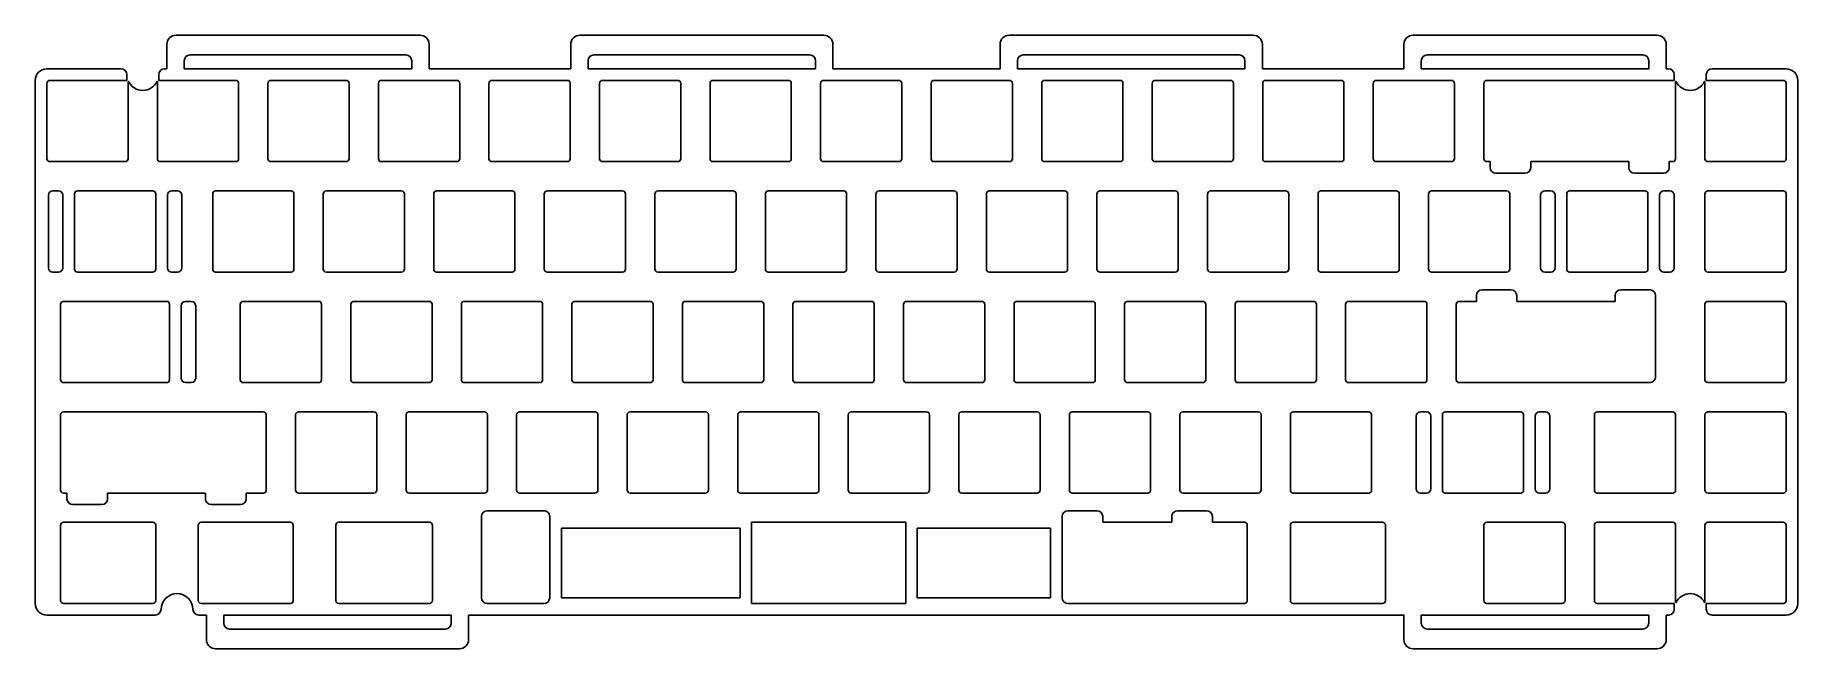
# Model space of a CAD drawing. Header units: millimetres. Extents: x 1710 to 2014, y 1346 to 1452.
import ezdxf

# ---------------------------------------------------------------- set-up
doc = ezdxf.new("R2010")
doc.units = ezdxf.units.MM
doc.layers.add('Visible', color=7, linetype='Continuous', lineweight=50)

msp = doc.modelspace()

# ---------------------------------------------------------------- linework, layer by layer
at = {"color": 7, "linetype": 'Continuous', "lineweight": 25}
for p, q in [((1732.68, 1445.81), (1732.68, 1450.01)), ((1734.28, 1451.61), (1776.28, 1451.61)), ((1777.88, 1445.81), (1777.88, 1450.01)), ((1802.28, 1445.81), (1802.28, 1450.01)), ((1803.88, 1451.61), (1845.88, 1451.61)), ((1847.48, 1445.81), (1847.48, 1450.01)), ((1876.28, 1445.81), (1876.28, 1450.01)), ((1877.88, 1451.61), (1919.88, 1451.61)), ((1921.48, 1445.81), (1921.48, 1450.01)), ((1945.88, 1445.81), (1945.88, 1450.01)), ((1947.48, 1451.61), (1989.48, 1451.61)), ((1991.08, 1445.81), (1991.08, 1450.01)), ((1710, 1353.61), (1710, 1443.81)), ((1712, 1445.81), (1724.78, 1445.81)), ((1712, 1430.31), (1712, 1443.31)), ((1712.5, 1443.81), (1725.78, 1443.81)), ((1725.78, 1443.81), (1725.78, 1444.81)), ((1726, 1430.31), (1726, 1443.61)), ((1726, 1443.61), (1726.08, 1443.61)), ((1730.98, 1443.61), (1731.05, 1443.61)), ((1731.05, 1430.31), (1731.05, 1443.61)), ((1731.28, 1443.81), (1731.28, 1444.81)), ((1731.28, 1443.81), (1744.55, 1443.81)), ((1732.28, 1445.81), (1732.68, 1445.81)), ((1745.05, 1430.31), (1745.05, 1443.31)), ((1750.1, 1430.31), (1750.1, 1443.31)), ((1750.6, 1443.81), (1763.6, 1443.81)), ((1764.1, 1430.3), (1764.1, 1443.31)), ((1769.15, 1430.31), (1769.15, 1443.31)), ((1769.65, 1443.81), (1782.65, 1443.81)), ((1777.88, 1445.81), (1802.28, 1445.81)), ((1783.15, 1430.31), (1783.15, 1443.31)), ((1788.2, 1430.31), (1788.2, 1443.31)), ((1788.7, 1443.81), (1801.7, 1443.81)), ((1802.2, 1430.31), (1802.2, 1443.31)), ((1807.25, 1443.31), (1807.25, 1430.31)), ((1807.75, 1443.81), (1820.75, 1443.81)), ((1821.25, 1430.31), (1821.25, 1443.31)), ((1826.3, 1430.31), (1826.3, 1443.31)), ((1826.8, 1443.81), (1839.8, 1443.81)), ((1840.3, 1430.31), (1840.3, 1443.31)), ((1845.35, 1430.31), (1845.35, 1443.31)), ((1845.85, 1443.81), (1858.85, 1443.81)), ((1847.48, 1445.81), (1876.28, 1445.81)), ((1859.35, 1430.3), (1859.35, 1443.31)), ((1864.4, 1430.31), (1864.4, 1443.31)), ((1864.9, 1443.81), (1877.9, 1443.81)), ((1878.4, 1430.31), (1878.4, 1443.31)), ((1883.45, 1430.31), (1883.45, 1443.31)), ((1883.95, 1443.81), (1896.95, 1443.81)), ((1897.45, 1430.31), (1897.45, 1443.31)), ((1902.5, 1443.31), (1902.5, 1430.31)), ((1903, 1443.81), (1916, 1443.81)), ((1916.5, 1430.31), (1916.5, 1443.31)), ((1921.48, 1445.81), (1945.88, 1445.81)), ((1921.55, 1430.31), (1921.55, 1443.31)), ((1922.05, 1443.81), (1935.05, 1443.81)), ((1935.55, 1430.31), (1935.55, 1443.31)), ((1940.6, 1430.31), (1940.6, 1443.31)), ((1941.1, 1443.81), (1954.1, 1443.81)), ((1954.6, 1430.3), (1954.6, 1443.31)), ((1959.65, 1430.31), (1959.65, 1443.31)), ((1960.15, 1443.81), (1992.48, 1443.81)), ((1991.08, 1445.81), (1991.48, 1445.81)), ((1992.48, 1444.81), (1992.48, 1443.81)), ((1992.7, 1443.61), (1992.78, 1443.61)), ((1992.7, 1431.46), (1992.7, 1443.61)), ((1997.68, 1443.61), (1997.75, 1443.61)), ((1997.75, 1443.61), (1997.75, 1432.81)), ((1997.98, 1444.81), (1997.98, 1443.81)), ((1997.98, 1443.81), (2010.19, 1443.81)), ((1998.98, 1445.81), (2011.75, 1445.81)), ((2010.19, 1443.81), (2011.26, 1443.81)), ((2010.19, 1443.81), (2010.19, 1443.81)), ((2011.75, 1443.37), (2011.75, 1442.82)), ((2013.75, 1353.61), (2013.75, 1443.81)), ((2011.75, 1430.81), (2011.75, 1442.81)), ((1992.69, 1430.31), (1992.69, 1431.46)), ((1992.7, 1431.46), (1992.69, 1431.46)), ((1997.75, 1432.81), (1997.76, 1432.81)), ((1997.76, 1430.31), (1997.76, 1432.81)), ((2011.75, 1430.8), (2011.75, 1430.24)), ((1712.5, 1429.81), (1725.5, 1429.81)), ((1731.55, 1429.81), (1744.55, 1429.81)), ((1750.6, 1429.81), (1763.6, 1429.81)), ((1769.65, 1429.81), (1782.65, 1429.81)), ((1788.7, 1429.81), (1801.7, 1429.81)), ((1807.75, 1429.81), (1820.75, 1429.81)), ((1826.8, 1429.81), (1839.8, 1429.81)), ((1845.85, 1429.81), (1858.85, 1429.81)), ((1864.9, 1429.81), (1877.9, 1429.81)), ((1883.95, 1429.81), (1896.95, 1429.81)), ((1903, 1429.81), (1916, 1429.81)), ((1922.05, 1429.81), (1935.05, 1429.81)), ((1941.1, 1429.81), (1954.1, 1429.81)), ((1960.15, 1429.81), (1960.74, 1429.81)), ((1960.74, 1428.81), (1960.74, 1429.81)), ((1961.74, 1427.81), (1966.74, 1427.81)), ((1967.74, 1428.81), (1967.74, 1429.81)), ((1967.74, 1429.81), (1984.62, 1429.81)), ((1984.62, 1428.81), (1984.62, 1429.81)), ((1985.62, 1427.81), (1990.62, 1427.81)), ((1991.62, 1428.81), (1991.62, 1429.81)), ((1991.62, 1429.81), (1992.19, 1429.81)), ((1998.24, 1429.81), (2011.27, 1429.81)), ((1717.26, 1424.76), (1730.26, 1424.76)), ((1741.08, 1424.76), (1754.08, 1424.76)), ((1760.13, 1424.76), (1773.13, 1424.76)), ((1779.18, 1424.76), (1792.18, 1424.76)), ((1798.23, 1424.76), (1811.23, 1424.76)), ((1817.28, 1424.76), (1830.28, 1424.76)), ((1836.33, 1424.76), (1849.33, 1424.76)), ((1855.38, 1424.76), (1868.38, 1424.76)), ((1874.43, 1424.76), (1887.43, 1424.76)), ((1893.48, 1424.76), (1906.48, 1424.76)), ((1912.53, 1424.76), (1925.53, 1424.76)), ((1931.58, 1424.76), (1944.58, 1424.76)), ((1950.63, 1424.76), (1963.63, 1424.76)), ((1974.44, 1424.76), (1987.44, 1424.76)), ((1998.26, 1424.76), (2011.26, 1424.76)), ((1716.76, 1411.26), (1716.76, 1424.26)), ((1730.76, 1411.26), (1730.76, 1424.26)), ((1740.58, 1411.26), (1740.58, 1424.26)), ((1754.58, 1411.26), (1754.58, 1424.26)), ((1759.63, 1411.26), (1759.63, 1424.26)), ((1773.63, 1411.26), (1773.63, 1424.26)), ((1778.68, 1411.26), (1778.68, 1424.26)), ((1792.68, 1411.26), (1792.68, 1424.26)), ((1797.73, 1411.26), (1797.73, 1424.26)), ((1811.73, 1411.26), (1811.73, 1424.26)), ((1816.78, 1411.26), (1816.78, 1424.26)), ((1830.78, 1411.26), (1830.78, 1424.26)), ((1835.83, 1411.26), (1835.83, 1424.26)), ((1849.83, 1411.26), (1849.83, 1424.26)), ((1854.88, 1411.26), (1854.88, 1424.26)), ((1868.88, 1411.26), (1868.88, 1424.26)), ((1873.93, 1411.26), (1873.93, 1424.26)), ((1887.93, 1411.26), (1887.93, 1424.26)), ((1892.98, 1411.26), (1892.98, 1424.26)), ((1906.98, 1411.26), (1906.98, 1424.26)), ((1912.03, 1411.26), (1912.03, 1424.26)), ((1926.03, 1411.26), (1926.03, 1424.26)), ((1931.08, 1411.26), (1931.08, 1424.26)), ((1945.08, 1411.26), (1945.08, 1424.26)), ((1950.13, 1411.26), (1950.13, 1424.26)), ((1964.13, 1411.26), (1964.13, 1424.26)), ((1973.94, 1411.26), (1973.94, 1424.26)), ((1987.94, 1424.26), (1987.94, 1411.26)), ((1997.76, 1411.26), (1997.76, 1424.26)), ((2011.75, 1424.32), (2011.75, 1423.77)), ((2011.75, 1411.76), (2011.75, 1423.76)), ((1717.26, 1410.76), (1730.26, 1410.76)), ((1741.08, 1410.76), (1754.08, 1410.76)), ((1760.13, 1410.76), (1773.13, 1410.76)), ((1779.18, 1410.76), (1792.18, 1410.76)), ((1798.23, 1410.76), (1811.23, 1410.76)), ((1817.28, 1410.76), (1830.28, 1410.76)), ((1836.33, 1410.76), (1849.33, 1410.76)), ((1855.38, 1410.76), (1868.38, 1410.76)), ((1874.43, 1410.76), (1887.43, 1410.76)), ((1893.48, 1410.76), (1906.48, 1410.76)), ((1912.53, 1410.76), (1925.53, 1410.76)), ((1931.58, 1410.76), (1944.58, 1410.76)), ((1950.63, 1410.76), (1963.63, 1410.76)), ((1974.44, 1410.76), (1987.44, 1410.76)), ((2011.27, 1410.76), (1998.24, 1410.76)), ((2011.75, 1411.75), (2011.75, 1411.19)), ((1958.36, 1405.71), (1958.36, 1406.71)), ((1959.36, 1407.71), (1964.32, 1407.7)), ((1965.32, 1405.71), (1965.32, 1406.7)), ((1982.27, 1405.71), (1982.27, 1406.71)), ((1983.27, 1407.71), (1988.24, 1407.7)), ((1989.23, 1392.79), (1989.23, 1406.7)), ((1714.38, 1392.21), (1714.38, 1405.21)), ((1714.88, 1405.71), (1732.65, 1405.71)), ((1733.15, 1392.21), (1733.15, 1405.21)), ((1745.34, 1392.21), (1745.34, 1405.21)), ((1745.84, 1405.71), (1758.84, 1405.71)), ((1759.34, 1392.21), (1759.34, 1405.21)), ((1764.39, 1392.21), (1764.39, 1405.21)), ((1764.89, 1405.71), (1777.89, 1405.71)), ((1778.39, 1392.21), (1778.39, 1405.21)), ((1783.44, 1392.21), (1783.44, 1405.21)), ((1783.94, 1405.71), (1796.94, 1405.71)), ((1797.44, 1392.21), (1797.44, 1405.21)), ((1802.49, 1392.21), (1802.49, 1405.21)), ((1802.99, 1405.71), (1815.99, 1405.71)), ((1816.49, 1392.21), (1816.49, 1405.21)), ((1821.54, 1392.21), (1821.54, 1405.21)), ((1822.04, 1405.71), (1835.04, 1405.71)), ((1835.54, 1392.21), (1835.54, 1405.21)), ((1840.59, 1392.21), (1840.59, 1405.21)), ((1841.09, 1405.71), (1854.09, 1405.71)), ((1854.59, 1392.21), (1854.59, 1405.21)), ((1859.64, 1392.21), (1859.64, 1405.21)), ((1860.14, 1405.71), (1873.14, 1405.71)), ((1873.64, 1392.21), (1873.64, 1405.21)), ((1878.69, 1392.21), (1878.69, 1405.21)), ((1879.19, 1405.71), (1892.19, 1405.71)), ((1892.69, 1392.21), (1892.69, 1405.21)), ((1897.74, 1392.21), (1897.74, 1405.21)), ((1898.24, 1405.71), (1911.24, 1405.71)), ((1911.74, 1392.21), (1911.74, 1405.21)), ((1916.79, 1392.21), (1916.79, 1405.21)), ((1917.29, 1405.71), (1930.29, 1405.71)), ((1930.79, 1392.21), (1930.79, 1405.21)), ((1935.84, 1392.21), (1935.84, 1405.21)), ((1936.34, 1405.71), (1949.34, 1405.71)), ((1949.84, 1392.21), (1949.84, 1405.21)), ((1954.89, 1392.21), (1954.89, 1405.21)), ((1955.39, 1405.71), (1958.36, 1405.71)), ((1965.32, 1405.71), (1982.27, 1405.71)), ((1997.76, 1392.21), (1997.76, 1405.21)), ((1998.26, 1405.71), (2011.26, 1405.71)), ((2011.75, 1405.27), (2011.75, 1404.72)), ((2011.75, 1392.71), (2011.75, 1404.71)), ((1714.88, 1391.71), (1732.65, 1391.71)), ((1745.84, 1391.71), (1758.84, 1391.71)), ((1764.89, 1391.71), (1777.89, 1391.71)), ((1783.94, 1391.71), (1796.94, 1391.71)), ((1802.99, 1391.71), (1815.99, 1391.71)), ((1822.04, 1391.71), (1835.04, 1391.71)), ((1841.09, 1391.71), (1854.09, 1391.71)), ((1860.14, 1391.71), (1873.14, 1391.71)), ((1879.19, 1391.71), (1892.19, 1391.71)), ((1898.24, 1391.71), (1911.24, 1391.71)), ((1917.29, 1391.71), (1930.29, 1391.71)), ((1936.34, 1391.71), (1949.34, 1391.71)), ((1955.39, 1391.71), (1988.23, 1391.71)), ((1989.23, 1392.71), (1989.23, 1392.79)), ((2011.27, 1391.71), (1998.24, 1391.71)), ((2011.75, 1392.7), (2011.75, 1392.14)), ((1714.36, 1373.16), (1714.36, 1386.16)), ((1714.86, 1386.66), (1749.31, 1386.66)), ((1749.81, 1386.16), (1749.81, 1373.16)), ((1754.87, 1373.16), (1754.87, 1386.16)), ((1755.35, 1386.66), (1755.83, 1386.66)), ((1755.84, 1386.66), (1767.89, 1386.66)), ((1767.9, 1386.66), (1768.38, 1386.66)), ((1768.87, 1373.16), (1768.87, 1386.16)), ((1773.92, 1373.16), (1773.92, 1386.16)), ((1774.4, 1386.66), (1774.88, 1386.66)), ((1774.89, 1386.66), (1786.94, 1386.66)), ((1786.95, 1386.66), (1787.43, 1386.66)), ((1787.92, 1373.16), (1787.92, 1386.16)), ((1792.97, 1373.16), (1792.97, 1386.16)), ((1793.45, 1386.66), (1793.93, 1386.66)), ((1793.94, 1386.66), (1805.99, 1386.66)), ((1806, 1386.66), (1806.48, 1386.66)), ((1806.97, 1373.16), (1806.97, 1386.16)), ((1812.02, 1373.16), (1812.02, 1386.16)), ((1812.5, 1386.66), (1812.98, 1386.66)), ((1812.99, 1386.66), (1825.04, 1386.66)), ((1825.05, 1386.66), (1825.53, 1386.66)), ((1826.02, 1373.16), (1826.02, 1386.16)), ((1831.07, 1373.16), (1831.07, 1386.16)), ((1831.55, 1386.66), (1832.03, 1386.66)), ((1832.04, 1386.66), (1844.09, 1386.66)), ((1844.1, 1386.66), (1844.58, 1386.66)), ((1845.07, 1373.16), (1845.07, 1386.16)), ((1850.12, 1373.16), (1850.12, 1386.16)), ((1850.6, 1386.66), (1851.08, 1386.66)), ((1851.09, 1386.66), (1863.14, 1386.66)), ((1863.15, 1386.66), (1863.63, 1386.66)), ((1864.12, 1373.16), (1864.12, 1386.16)), ((1869.17, 1373.16), (1869.17, 1386.16)), ((1869.65, 1386.66), (1870.13, 1386.66)), ((1870.14, 1386.66), (1882.19, 1386.66)), ((1882.2, 1386.66), (1882.68, 1386.66)), ((1883.17, 1373.16), (1883.17, 1386.16)), ((1888.22, 1373.16), (1888.22, 1386.16)), ((1888.7, 1386.66), (1889.18, 1386.66)), ((1889.19, 1386.66), (1901.24, 1386.66)), ((1901.25, 1386.66), (1901.73, 1386.66)), ((1902.22, 1373.16), (1902.22, 1386.16)), ((1907.27, 1373.16), (1907.27, 1386.16)), ((1907.75, 1386.66), (1908.23, 1386.66)), ((1908.24, 1386.66), (1920.29, 1386.66)), ((1920.3, 1386.66), (1920.78, 1386.66)), ((1921.27, 1373.16), (1921.27, 1386.16)), ((1926.32, 1373.16), (1926.32, 1386.16)), ((1926.8, 1386.66), (1927.28, 1386.66)), ((1927.29, 1386.66), (1939.34, 1386.66)), ((1939.35, 1386.66), (1939.83, 1386.66)), ((1940.32, 1373.16), (1940.32, 1386.16)), ((1952.51, 1373.16), (1952.51, 1386.16)), ((1953.01, 1386.66), (1966.01, 1386.66)), ((1966.51, 1373.16), (1966.51, 1386.16)), ((1978.7, 1386.16), (1978.7, 1373.16)), ((1979.2, 1386.66), (1992.2, 1386.66)), ((1992.7, 1386.16), (1992.7, 1373.16)), ((1997.76, 1373.16), (1997.76, 1386.16)), ((1998.26, 1386.66), (2011.26, 1386.66)), ((2011.75, 1386.22), (2011.75, 1385.67)), ((2011.75, 1373.66), (2011.75, 1385.66)), ((2011.75, 1373.65), (2011.75, 1373.09)), ((1714.86, 1372.66), (1714.86, 1372.65)), ((1715.47, 1372.65), (1714.86, 1372.65)), ((1715.47, 1371.66), (1715.47, 1372.65)), ((1716.47, 1370.66), (1721.47, 1370.66)), ((1722.47, 1371.66), (1722.47, 1372.65)), ((1728.16, 1372.65), (1722.47, 1372.65)), ((1728.19, 1372.66), (1739.35, 1372.66)), ((1739.35, 1371.66), (1739.35, 1372.66)), ((1740.35, 1370.66), (1745.35, 1370.66)), ((1746.35, 1371.66), (1746.35, 1372.66)), ((1746.35, 1372.66), (1749.33, 1372.66)), ((1755.37, 1372.66), (1768.37, 1372.66)), ((1774.42, 1372.66), (1787.42, 1372.66)), ((1793.47, 1372.66), (1806.47, 1372.66)), ((1812.52, 1372.66), (1825.52, 1372.66)), ((1831.57, 1372.66), (1844.57, 1372.66)), ((1850.62, 1372.66), (1863.62, 1372.66)), ((1869.67, 1372.66), (1882.67, 1372.66)), ((1888.72, 1372.66), (1901.72, 1372.66)), ((1907.77, 1372.66), (1920.77, 1372.66)), ((1926.82, 1372.66), (1939.82, 1372.66)), ((1966.03, 1372.66), (1953, 1372.66)), ((1992.22, 1372.66), (1979.19, 1372.66)), ((2011.27, 1372.66), (1998.24, 1372.66)), ((1714.38, 1354.11), (1714.38, 1367.11)), ((1730.27, 1367.61), (1714.88, 1367.61)), ((1730.76, 1366.68), (1730.76, 1367.16)), ((1738.09, 1354.11), (1738.09, 1367.11)), ((1753.98, 1367.61), (1738.59, 1367.61)), ((1754.47, 1354.05), (1754.47, 1367.16)), ((1761.8, 1354.11), (1761.8, 1367.11)), ((1777.94, 1367.61), (1762.3, 1367.61)), ((1778.44, 1367.11), (1778.44, 1354.11)), ((1786.91, 1354.61), (1786.91, 1368.6)), ((1787.91, 1369.6), (1797.67, 1369.61)), ((1798.67, 1367.61), (1798.67, 1368.61)), ((1833.42, 1367.61), (1860.03, 1367.61)), ((1886.98, 1367.61), (1886.98, 1368.61)), ((1887.98, 1369.61), (1892.98, 1369.61)), ((1893.98, 1367.61), (1893.98, 1368.61)), ((1893.98, 1367.61), (1905.88, 1367.61)), ((1905.88, 1367.61), (1905.88, 1368.61)), ((1906.88, 1369.61), (1911.88, 1369.61)), ((1912.88, 1367.61), (1912.88, 1368.61)), ((1913, 1367.61), (1912.88, 1367.61)), ((1913, 1367.61), (1913.62, 1367.61)), ((1913.62, 1367.61), (1918.39, 1367.61)), ((1918.89, 1354.11), (1918.89, 1367.11)), ((1926.32, 1354.11), (1926.32, 1367.11)), ((1926.81, 1367.61), (1941.7, 1367.61)), ((1942.2, 1367.61), (1941.7, 1367.61)), ((1942.7, 1366.66), (1942.7, 1367.14)), ((1959.65, 1354.11), (1959.65, 1367.11)), ((1960.15, 1367.61), (1973.15, 1367.61)), ((1973.65, 1367.11), (1973.65, 1366.62)), ((1978.7, 1365.25), (1978.7, 1367.11)), ((1979.2, 1367.61), (1992.2, 1367.61)), ((1992.7, 1367.11), (1992.7, 1366.62)), ((1997.76, 1365.25), (1997.76, 1367.11)), ((1998.26, 1367.61), (2011.26, 1367.61)), ((2011.75, 1367.17), (2011.75, 1366.62)), ((1730.77, 1354.61), (1730.77, 1366.61)), ((1942.7, 1354.61), (1942.7, 1366.61)), ((1973.65, 1354.61), (1973.65, 1366.61)), ((1978.7, 1365.25), (1978.7, 1365.25)), ((1978.7, 1365.25), (1978.7, 1355.21)), ((1992.7, 1354.61), (1992.7, 1366.61)), ((1997.75, 1365.25), (1997.76, 1365.25)), ((1997.75, 1365.25), (1997.75, 1353.81)), ((2011.75, 1354.61), (2011.75, 1366.61)), ((1978.7, 1355.21), (1978.7, 1355.21)), ((1978.7, 1354.11), (1978.7, 1355.21)), ((1730.27, 1353.61), (1714.88, 1353.61)), ((1730.76, 1354.05), (1730.76, 1354.53)), ((1753.98, 1353.61), (1738.59, 1353.61)), ((1777.69, 1353.61), (1762.3, 1353.61)), ((1777.75, 1353.61), (1777.94, 1353.61)), ((1787.91, 1353.61), (1797.67, 1353.61)), ((1833.42, 1353.61), (1860.03, 1353.61)), ((1887.98, 1353.61), (1905.88, 1353.61)), ((1905.89, 1353.61), (1907, 1353.61)), ((1907, 1353.61), (1913, 1353.61)), ((1913, 1353.61), (1918.39, 1353.61)), ((1942.2, 1353.61), (1926.81, 1353.61)), ((1942.7, 1354.07), (1942.7, 1354.56)), ((1973.17, 1353.61), (1960.14, 1353.61)), ((1973.65, 1354.6), (1973.65, 1354.1)), ((1992.48, 1353.61), (1979.19, 1353.61)), ((1992.48, 1352.61), (1992.48, 1353.61)), ((1992.7, 1354.6), (1992.7, 1353.81)), ((1992.78, 1353.81), (1992.7, 1353.81)), ((1997.75, 1353.81), (1997.68, 1353.81)), ((1997.98, 1352.61), (1997.98, 1353.61)), ((2011.27, 1353.61), (1997.98, 1353.61)), ((2011.75, 1354.6), (2011.75, 1354.04)), ((1712, 1351.61), (1730.68, 1351.61)), ((1738.18, 1351.61), (1739.49, 1351.61)), ((1739.49, 1351.61), (1739.49, 1347.41)), ((1784.69, 1351.61), (1784.69, 1347.41)), ((1991.08, 1351.61), (1991.48, 1351.61)), ((1991.08, 1351.61), (1991.08, 1347.41)), ((1998.98, 1351.61), (2011.75, 1351.61)), ((1783.09, 1345.81), (1741.09, 1345.81)), ((1989.48, 1345.81), (1947.48, 1345.81))]:
    msp.add_line(p, q, dxfattribs=at)
for p, q in [((1735.68, 1445.81), (1735.68, 1447.21)), ((1736.68, 1448.21), (1773.88, 1448.21)), ((1774.88, 1445.81), (1774.88, 1447.21)), ((1805.28, 1445.81), (1805.28, 1447.21)), ((1806.28, 1448.21), (1843.48, 1448.21)), ((1844.48, 1445.81), (1844.48, 1447.21)), ((1879.28, 1445.81), (1879.28, 1447.21)), ((1880.28, 1448.21), (1917.48, 1448.21)), ((1918.48, 1445.81), (1918.48, 1447.21)), ((1948.88, 1445.81), (1948.88, 1447.21)), ((1949.88, 1448.21), (1987.08, 1448.21)), ((1988.08, 1445.81), (1988.08, 1447.21)), ((1774.88, 1445.81), (1735.68, 1445.81)), ((1844.48, 1445.81), (1805.28, 1445.81)), ((1918.48, 1445.81), (1879.28, 1445.81)), ((1988.08, 1445.81), (1948.88, 1445.81)), ((1798.67, 1367.61), (1798.67, 1354.61)), ((1833.42, 1367.61), (1833.42, 1353.61)), ((1860.03, 1367.61), (1860.03, 1353.61)), ((1886.98, 1368.61), (1886.98, 1354.61)), ((1800.67, 1366.61), (1800.67, 1354.61)), ((1831.47, 1366.61), (1800.67, 1366.61)), ((1831.47, 1354.61), (1831.47, 1366.61)), ((1862.02, 1366.61), (1862.02, 1354.61)), ((1884.98, 1366.61), (1862.02, 1366.61)), ((1884.98, 1354.61), (1884.98, 1366.61)), ((1800.67, 1354.61), (1831.47, 1354.61)), ((1862.02, 1354.61), (1884.98, 1354.61)), ((1742.49, 1351.61), (1742.49, 1350.21)), ((1742.49, 1351.61), (1781.69, 1351.61)), ((1780.69, 1349.21), (1743.49, 1349.21)), ((1781.69, 1351.61), (1781.69, 1350.21)), ((1948.88, 1351.61), (1948.88, 1350.21)), ((1948.88, 1351.61), (1988.08, 1351.61)), ((1987.08, 1349.21), (1949.88, 1349.21)), ((1988.08, 1351.61), (1988.08, 1350.21))]:
    msp.add_line(p, q)
msp.add_lwpolyline([(1784.69, 1351.61), (1945.88, 1351.61), (1945.88, 1347.41)], dxfattribs=at)
for centre, radius, start, end in [((1734.28, 1450.01), 1.6, 90, 180), ((1776.28, 1450.01), 1.6, 360, 90), ((1803.88, 1450.01), 1.6, 90, 180), ((1845.88, 1450.01), 1.6, 0, 90), ((1877.88, 1450.01), 1.6, 90, 180), ((1919.88, 1450.01), 1.6, 360, 90), ((1947.48, 1450.01), 1.6, 90, 180), ((1989.48, 1450.01), 1.6, 0, 90), ((1712, 1443.81), 2, 90, 180), ((1712.5, 1443.31), 0.5, 90, 180), ((1724.78, 1444.81), 1, 360, 90), ((1728.53, 1444.85), 2.75, 206.9369, 333.0631), ((1732.28, 1444.81), 1, 90, 180), ((1744.55, 1443.31), 0.5, 0, 90), ((1750.6, 1443.31), 0.5, 90, 180), ((1763.6, 1443.31), 0.5, 0.3872, 90), ((1769.65, 1443.31), 0.5, 90, 180), ((1782.65, 1443.31), 0.5, 0, 90), ((1788.7, 1443.31), 0.5, 90, 180), ((1801.7, 1443.31), 0.5, 0, 90), ((1807.75, 1443.31), 0.5, 90, 180), ((1820.75, 1443.31), 0.5, 0, 90), ((1826.8, 1443.31), 0.5, 90, 180), ((1839.8, 1443.31), 0.5, 0, 90), ((1845.85, 1443.31), 0.5, 90, 180), ((1858.85, 1443.31), 0.5, 0.3872, 90), ((1864.9, 1443.31), 0.5, 90, 180), ((1877.9, 1443.31), 0.5, 0, 90), ((1883.95, 1443.31), 0.5, 90, 180), ((1896.95, 1443.31), 0.5, 0, 90), ((1903, 1443.31), 0.5, 90, 180), ((1916, 1443.31), 0.5, 0, 90), ((1922.05, 1443.31), 0.5, 90, 180), ((1935.05, 1443.31), 0.5, 0, 90), ((1941.1, 1443.31), 0.5, 90, 180), ((1954.1, 1443.31), 0.5, 0.3872, 90), ((1960.15, 1443.31), 0.5, 90, 180), ((1991.48, 1444.81), 1, 360, 90), ((1995.23, 1444.85), 2.75, 206.9369, 333.0631), ((1998.98, 1444.81), 1, 90, 180), ((2011.26, 1443.31), 0.5, 7.748, 90), ((2011.75, 1443.81), 2, 360, 90), ((1712.5, 1430.31), 0.5, 180, 270), ((1725.5, 1430.31), 0.5, 270, 0), ((1731.55, 1430.31), 0.5, 179.9998, 270.0001), ((1744.55, 1430.31), 0.5, 270, 0), ((1750.6, 1430.31), 0.5, 180, 270), ((1763.6, 1430.31), 0.5, 270, 359.6128), ((1769.65, 1430.31), 0.5, 180, 270), ((1782.65, 1430.31), 0.5, 270, 360), ((1788.7, 1430.31), 0.5, 180, 270), ((1801.7, 1430.31), 0.5, 270, 360), ((1807.75, 1430.31), 0.5, 180, 270), ((1820.75, 1430.31), 0.5, 270, 0), ((1826.8, 1430.31), 0.5, 180, 270), ((1839.8, 1430.31), 0.5, 270, 0), ((1845.85, 1430.31), 0.5, 180, 270), ((1858.85, 1430.31), 0.5, 270, 359.6128), ((1864.9, 1430.31), 0.5, 180, 270), ((1877.9, 1430.31), 0.5, 270, 360), ((1883.95, 1430.31), 0.5, 180, 270), ((1896.95, 1430.31), 0.5, 270, 0), ((1903, 1430.31), 0.5, 180, 270), ((1916, 1430.31), 0.5, 270, 0), ((1922.05, 1430.31), 0.5, 180, 270), ((1935.05, 1430.31), 0.5, 270, 360), ((1941.1, 1430.31), 0.5, 180, 270), ((1954.1, 1430.31), 0.5, 270, 359.6128), ((1960.15, 1430.31), 0.5, 180, 270), ((1961.74, 1428.81), 1, 180, 270), ((1966.74, 1428.81), 1, 270, 360), ((1985.62, 1428.81), 1, 180, 270), ((1990.62, 1428.81), 1, 270, 360), ((1992.19, 1430.31), 0.5, 270, 360), ((1998.26, 1430.31), 0.5, 180, 268.0325), ((2011.26, 1430.31), 0.5, 271.9675, 352.252), ((1717.26, 1424.26), 0.5, 90, 180), ((1730.26, 1424.26), 0.5, 360, 90), ((1741.08, 1424.26), 0.5, 90, 180), ((1754.08, 1424.26), 0.5, 360, 90), ((1760.13, 1424.26), 0.5, 90, 180), ((1773.13, 1424.26), 0.5, 0, 90), ((1779.18, 1424.26), 0.5, 90, 180), ((1792.18, 1424.26), 0.5, 0, 90), ((1798.23, 1424.26), 0.5, 90, 180), ((1811.23, 1424.26), 0.5, 360, 90), ((1817.28, 1424.26), 0.5, 90, 180), ((1830.28, 1424.26), 0.5, 360, 90), ((1836.33, 1424.26), 0.5, 90, 180), ((1849.33, 1424.26), 0.5, 0, 90), ((1855.38, 1424.26), 0.5, 90, 180), ((1868.38, 1424.26), 0.5, 0, 90), ((1874.43, 1424.26), 0.5, 90, 180), ((1887.43, 1424.26), 0.5, 360, 90), ((1893.48, 1424.26), 0.5, 90, 180), ((1906.48, 1424.26), 0.5, 360, 90), ((1912.53, 1424.26), 0.5, 90, 180), ((1925.53, 1424.26), 0.5, 0, 90), ((1931.58, 1424.26), 0.5, 90, 180), ((1944.58, 1424.26), 0.5, 0, 90), ((1950.63, 1424.26), 0.5, 90, 180), ((1963.63, 1424.26), 0.5, 360, 90), ((1974.44, 1424.26), 0.5, 90, 180), ((1987.44, 1424.26), 0.5, 0, 90), ((1998.26, 1424.26), 0.5, 90, 180), ((2011.26, 1424.26), 0.5, 7.748, 90), ((1717.26, 1411.26), 0.5, 180, 270), ((1730.26, 1411.26), 0.5, 270, 0), ((1741.08, 1411.26), 0.5, 180, 270), ((1754.08, 1411.26), 0.5, 270, 0), ((1760.13, 1411.26), 0.5, 180, 270), ((1773.13, 1411.26), 0.5, 270, 360), ((1779.18, 1411.26), 0.5, 180, 270), ((1792.18, 1411.26), 0.5, 270, 360), ((1798.23, 1411.26), 0.5, 180, 270), ((1811.23, 1411.26), 0.5, 270, 0), ((1817.28, 1411.26), 0.5, 180, 270), ((1830.28, 1411.26), 0.5, 270, 0), ((1836.33, 1411.26), 0.5, 180, 270), ((1849.33, 1411.26), 0.5, 270, 360), ((1855.38, 1411.26), 0.5, 180, 270), ((1868.38, 1411.26), 0.5, 270, 360), ((1874.43, 1411.26), 0.5, 180, 270), ((1887.43, 1411.26), 0.5, 270, 0), ((1893.48, 1411.26), 0.5, 180, 270), ((1906.48, 1411.26), 0.5, 270, 0), ((1912.53, 1411.26), 0.5, 180, 270), ((1925.53, 1411.26), 0.5, 270, 360), ((1931.58, 1411.26), 0.5, 180, 270), ((1944.58, 1411.26), 0.5, 270, 360), ((1950.63, 1411.26), 0.5, 180, 270), ((1963.63, 1411.26), 0.5, 270, 0), ((1974.44, 1411.26), 0.5, 180, 270), ((1987.44, 1411.26), 0.5, 270, 0), ((1998.26, 1411.26), 0.5, 180, 268.0326), ((2011.26, 1411.26), 0.5, 271.9674, 352.252), ((1959.36, 1406.71), 1, 90, 180), ((1964.32, 1406.7), 1, 0, 89.9782), ((1983.27, 1406.71), 1, 90, 180), ((1988.23, 1406.7), 1, 0, 89.9782), ((1714.88, 1405.21), 0.5, 90, 180), ((1732.65, 1405.21), 0.5, 0, 90), ((1745.84, 1405.21), 0.5, 90, 180), ((1758.84, 1405.21), 0.5, 0, 90), ((1764.89, 1405.21), 0.5, 90, 180), ((1777.89, 1405.21), 0.5, 0, 90), ((1783.94, 1405.21), 0.5, 90, 180), ((1796.94, 1405.21), 0.5, 0, 90), ((1802.99, 1405.21), 0.5, 90, 180), ((1815.99, 1405.21), 0.5, 0, 90), ((1822.04, 1405.21), 0.5, 90, 180), ((1835.04, 1405.21), 0.5, 0, 90), ((1841.09, 1405.21), 0.5, 90, 180), ((1854.09, 1405.21), 0.5, 0, 90), ((1860.14, 1405.21), 0.5, 90, 180), ((1873.14, 1405.21), 0.5, 0, 90), ((1879.19, 1405.21), 0.5, 90, 180), ((1892.19, 1405.21), 0.5, 0, 90), ((1898.24, 1405.21), 0.5, 90, 180), ((1911.24, 1405.21), 0.5, 0, 90), ((1917.29, 1405.21), 0.5, 90, 180), ((1930.29, 1405.21), 0.5, 0, 90), ((1936.34, 1405.21), 0.5, 90, 180), ((1949.34, 1405.21), 0.5, 0, 90), ((1955.39, 1405.21), 0.5, 90, 180), ((1998.26, 1405.21), 0.5, 90, 180), ((2011.26, 1405.21), 0.5, 7.748, 90), ((1714.88, 1392.21), 0.5, 180, 270), ((1732.65, 1392.21), 0.5, 270, 0), ((1745.84, 1392.21), 0.5, 180, 270), ((1758.84, 1392.21), 0.5, 270, 0), ((1764.89, 1392.21), 0.5, 180, 270), ((1777.89, 1392.21), 0.5, 270, 360), ((1783.94, 1392.21), 0.5, 180, 270), ((1796.94, 1392.21), 0.5, 270, 360), ((1802.99, 1392.21), 0.5, 180, 270), ((1815.99, 1392.21), 0.5, 270, 360), ((1822.04, 1392.21), 0.5, 180, 270), ((1835.04, 1392.21), 0.5, 270, 0), ((1841.09, 1392.21), 0.5, 180, 270), ((1854.09, 1392.21), 0.5, 270, 360), ((1860.14, 1392.21), 0.5, 180, 270), ((1873.14, 1392.21), 0.5, 270, 360), ((1879.19, 1392.21), 0.5, 180, 270), ((1892.19, 1392.21), 0.5, 270, 360), ((1898.24, 1392.21), 0.5, 180, 270), ((1911.24, 1392.21), 0.5, 270, 0), ((1917.29, 1392.21), 0.5, 180, 270), ((1930.29, 1392.21), 0.5, 270, 360), ((1936.34, 1392.21), 0.5, 180, 270), ((1949.34, 1392.21), 0.5, 270, 360), ((1955.39, 1392.21), 0.5, 180, 270), ((1998.26, 1392.21), 0.5, 180, 268.0326), ((2011.26, 1392.21), 0.5, 271.9674, 352.252), ((1714.86, 1386.16), 0.5, 90, 180), ((1749.31, 1386.16), 0.5, 0, 90), ((1755.37, 1386.16), 0.5, 91.8842, 180), ((1768.37, 1386.16), 0.5, 360, 88.1158), ((1774.42, 1386.16), 0.5, 91.8842, 180), ((1787.42, 1386.16), 0.5, 0, 88.1158), ((1793.47, 1386.16), 0.5, 91.8842, 180), ((1806.47, 1386.16), 0.5, 0, 88.1158), ((1812.52, 1386.16), 0.5, 91.8842, 180), ((1825.52, 1386.16), 0.5, 360, 88.1158), ((1831.57, 1386.16), 0.5, 91.8842, 180), ((1844.57, 1386.16), 0.5, 360, 88.1158), ((1850.62, 1386.16), 0.5, 91.8842, 180), ((1863.62, 1386.16), 0.5, 0, 88.1158), ((1869.67, 1386.16), 0.5, 91.8842, 180), ((1882.67, 1386.16), 0.5, 0, 88.1158), ((1888.72, 1386.16), 0.5, 91.8842, 180), ((1901.72, 1386.16), 0.5, 360, 88.1158), ((1907.77, 1386.16), 0.5, 91.8842, 180), ((1920.77, 1386.16), 0.5, 360, 88.1158), ((1926.82, 1386.16), 0.5, 91.8842, 180), ((1939.82, 1386.16), 0.5, 0, 88.1158), ((1953.01, 1386.16), 0.5, 90, 180), ((1966.01, 1386.16), 0.5, 0, 90), ((1979.2, 1386.16), 0.5, 90, 180), ((1992.2, 1386.16), 0.5, 0, 90), ((1998.26, 1386.16), 0.5, 90, 180), ((2011.26, 1386.16), 0.5, 7.748, 90), ((1714.86, 1373.16), 0.5, 180, 270), ((1749.31, 1373.16), 0.5, 271.3523, 360), ((1755.37, 1373.16), 0.5, 180, 270), ((1768.37, 1373.16), 0.5, 270, 0), ((1774.42, 1373.16), 0.5, 180, 270), ((1787.42, 1373.16), 0.5, 270, 360), ((1793.47, 1373.16), 0.5, 180, 270), ((1806.47, 1373.16), 0.5, 270, 360), ((1812.52, 1373.16), 0.5, 180, 270), ((1825.52, 1373.16), 0.5, 270, 0), ((1831.57, 1373.16), 0.5, 180, 270), ((1844.57, 1373.16), 0.5, 270, 0), ((1850.62, 1373.16), 0.5, 180, 270), ((1863.62, 1373.16), 0.5, 270, 360), ((1869.67, 1373.16), 0.5, 180, 270), ((1882.67, 1373.16), 0.5, 270, 360), ((1888.72, 1373.16), 0.5, 180, 270), ((1901.72, 1373.16), 0.5, 270, 0), ((1907.77, 1373.16), 0.5, 180, 270), ((1920.77, 1373.16), 0.5, 270, 0), ((1926.82, 1373.16), 0.5, 180, 270), ((1939.82, 1373.16), 0.5, 270, 360), ((1953.01, 1373.16), 0.5, 180, 268.053), ((1966.01, 1373.16), 0.5, 271.947, 360), ((1979.2, 1373.16), 0.5, 180, 268.053), ((1992.2, 1373.16), 0.5, 271.947, 360), ((1998.26, 1373.16), 0.5, 180, 268.0326), ((2011.26, 1373.16), 0.5, 271.9674, 352.252), ((1716.47, 1371.66), 1, 180, 270), ((1721.47, 1371.66), 1, 270, 0), ((1740.35, 1371.66), 1, 180, 270), ((1745.35, 1371.66), 1, 270, 0), ((1714.88, 1367.11), 0.5, 90, 180), ((1730.27, 1367.11), 0.5, 6.2755, 90), ((1738.59, 1367.11), 0.5, 90, 180), ((1753.98, 1367.11), 0.5, 6.2755, 90), ((1762.3, 1367.11), 0.5, 90, 180), ((1777.94, 1367.11), 0.5, 360, 90), ((1787.91, 1368.6), 1, 90.0239, 180), ((1797.67, 1368.61), 1, 0, 90.0239), ((1892.98, 1368.61), 1, 0, 90), ((1906.88, 1368.61), 1, 90, 180), ((1911.88, 1368.61), 1, 0, 90), ((1918.39, 1367.11), 0.5, 0, 90), ((1926.82, 1367.11), 0.5, 90.4078, 180), ((1942.2, 1367.11), 0.5, 4.1491, 89.5995), ((1960.15, 1367.11), 0.5, 90, 180), ((1973.15, 1367.11), 0.5, 0.8721, 90), ((1979.2, 1367.11), 0.5, 90, 180), ((1992.2, 1367.11), 0.5, 0.8724, 90), ((1998.26, 1367.11), 0.5, 90, 180), ((2011.26, 1367.11), 0.5, 7.748, 90), ((1734.43, 1352.56), 2.75, 0.6993, 179.3007), ((1995.23, 1352.56), 2.75, 26.9368, 153.0632), ((1712, 1353.61), 2, 180, 270), ((1714.88, 1354.11), 0.5, 180, 269.5993), ((1730.27, 1354.11), 0.5, 270.4007, 353.7245), ((1730.68, 1352.61), 1, 270, 359.3007), ((1738.18, 1352.61), 1, 180.6993, 270), ((1738.59, 1354.11), 0.5, 180, 270), ((1753.98, 1354.11), 0.5, 270, 353.7245), ((1762.3, 1354.11), 0.5, 180, 270), ((1777.69, 1354.11), 0.5, 270, 277.5407), ((1777.94, 1354.11), 0.5, 270, 360), ((1787.91, 1354.61), 1, 180, 270), ((1918.39, 1354.11), 0.5, 270, 360), ((1926.82, 1354.11), 0.5, 180, 269.5995), ((1942.2, 1354.11), 0.5, 270.4005, 355.8509), ((1960.15, 1354.11), 0.5, 180, 268.1918), ((1973.15, 1354.11), 0.5, 271.8082, 359.1279), ((1979.2, 1354.11), 0.5, 180, 268.1918), ((1991.48, 1352.61), 1, 270, 0), ((1998.98, 1352.61), 1, 180, 270), ((2011.26, 1354.11), 0.5, 271.9674, 352.252), ((2011.75, 1353.61), 2, 270, 0), ((1741.09, 1347.41), 1.6, 180, 270), ((1783.09, 1347.41), 1.6, 270, 360), ((1947.48, 1347.41), 1.6, 180, 270), ((1989.48, 1347.41), 1.6, 270, 360)]:
    msp.add_arc(centre, radius, start, end, dxfattribs=at)
for centre, start, end in [((1736.68, 1447.21), 90, 180), ((1773.88, 1447.21), 0, 90), ((1806.28, 1447.21), 90, 180), ((1843.48, 1447.21), 0, 90), ((1880.28, 1447.21), 90, 180), ((1917.48, 1447.21), 0, 90), ((1949.88, 1447.21), 90, 180), ((1987.08, 1447.21), 0, 90), ((1743.49, 1350.21), 180, 270), ((1780.69, 1350.21), 270, 0), ((1949.88, 1350.21), 180, 270), ((1987.08, 1350.21), 270, 0)]:
    msp.add_arc(centre, 1, start, end)
at = {"lineweight": 25}
for centre, start, end in [((1887.98, 1368.61), 90, 180), ((1797.67, 1354.61), 270, 0), ((1887.98, 1354.61), 180, 270)]:
    msp.add_arc(centre, 1, start, end, dxfattribs=at)
at = {"color": 7, "linetype": 'Continuous', "lineweight": 25}
for points in [[(2011.75, 1442.81), (2011.75, 1442.81), (2011.75, 1442.81), (2011.75, 1442.82)], [(2011.75, 1430.8), (2011.75, 1430.8), (2011.75, 1430.8), (2011.75, 1430.81)], [(2011.75, 1423.76), (2011.75, 1423.76), (2011.75, 1423.76), (2011.75, 1423.77)], [(2011.75, 1411.75), (2011.75, 1411.75), (2011.75, 1411.75), (2011.75, 1411.76)], [(2011.75, 1404.71), (2011.75, 1404.71), (2011.75, 1404.71), (2011.75, 1404.72)], [(2011.75, 1392.7), (2011.75, 1392.7), (2011.75, 1392.7), (2011.75, 1392.71)], [(1755.84, 1386.66), (1755.84, 1386.66), (1755.84, 1386.66), (1755.83, 1386.66)], [(1767.9, 1386.66), (1767.9, 1386.66), (1767.89, 1386.66), (1767.89, 1386.66)], [(1774.89, 1386.66), (1774.89, 1386.66), (1774.89, 1386.66), (1774.88, 1386.66)], [(1786.95, 1386.66), (1786.95, 1386.66), (1786.94, 1386.66), (1786.94, 1386.66)], [(1793.94, 1386.66), (1793.94, 1386.66), (1793.94, 1386.66), (1793.93, 1386.66)], [(1806, 1386.66), (1806, 1386.66), (1805.99, 1386.66), (1805.99, 1386.66)], [(1812.99, 1386.66), (1812.99, 1386.66), (1812.99, 1386.66), (1812.98, 1386.66)], [(1825.05, 1386.66), (1825.05, 1386.66), (1825.04, 1386.66), (1825.04, 1386.66)], [(1832.04, 1386.66), (1832.04, 1386.66), (1832.04, 1386.66), (1832.03, 1386.66)], [(1844.1, 1386.66), (1844.1, 1386.66), (1844.09, 1386.66), (1844.09, 1386.66)], [(1851.09, 1386.66), (1851.09, 1386.66), (1851.09, 1386.66), (1851.08, 1386.66)], [(1863.15, 1386.66), (1863.15, 1386.66), (1863.14, 1386.66), (1863.14, 1386.66)], [(1870.14, 1386.66), (1870.14, 1386.66), (1870.14, 1386.66), (1870.13, 1386.66)], [(1882.2, 1386.66), (1882.2, 1386.66), (1882.19, 1386.66), (1882.19, 1386.66)], [(1889.19, 1386.66), (1889.19, 1386.66), (1889.19, 1386.66), (1889.18, 1386.66)], [(1901.25, 1386.66), (1901.25, 1386.66), (1901.24, 1386.66), (1901.24, 1386.66)], [(1908.24, 1386.66), (1908.24, 1386.66), (1908.24, 1386.66), (1908.23, 1386.66)], [(1920.3, 1386.66), (1920.3, 1386.66), (1920.29, 1386.66), (1920.29, 1386.66)], [(1927.29, 1386.66), (1927.29, 1386.66), (1927.29, 1386.66), (1927.28, 1386.66)], [(1939.35, 1386.66), (1939.35, 1386.66), (1939.34, 1386.66), (1939.34, 1386.66)], [(2011.75, 1385.66), (2011.75, 1385.66), (2011.75, 1385.66), (2011.75, 1385.67)], [(2011.75, 1373.65), (2011.75, 1373.65), (2011.75, 1373.65), (2011.75, 1373.66)], [(1728.16, 1372.65), (1728.17, 1372.65), (1728.18, 1372.65), (1728.19, 1372.66)], [(1941.7, 1367.61), (1941.7, 1367.61), (1941.7, 1367.61), (1941.7, 1367.61)], [(1730.77, 1366.61), (1730.77, 1366.63), (1730.76, 1366.66), (1730.76, 1366.68)], [(1942.7, 1366.61), (1942.7, 1366.62), (1942.7, 1366.64), (1942.7, 1366.66)], [(1973.65, 1366.61), (1973.65, 1366.61), (1973.65, 1366.61), (1973.65, 1366.62)], [(1992.7, 1366.61), (1992.7, 1366.61), (1992.7, 1366.61), (1992.7, 1366.62)], [(2011.75, 1366.61), (2011.75, 1366.61), (2011.75, 1366.61), (2011.75, 1366.62)], [(1730.76, 1354.53), (1730.76, 1354.55), (1730.77, 1354.58), (1730.77, 1354.61)], [(1905.88, 1353.61), (1905.89, 1353.61), (1905.89, 1353.61), (1905.89, 1353.61)], [(1942.7, 1354.56), (1942.7, 1354.57), (1942.7, 1354.59), (1942.7, 1354.61)], [(1973.65, 1354.6), (1973.65, 1354.6), (1973.65, 1354.6), (1973.65, 1354.61)], [(1992.7, 1354.6), (1992.7, 1354.6), (1992.7, 1354.6), (1992.7, 1354.61)], [(2011.75, 1354.6), (2011.75, 1354.6), (2011.75, 1354.6), (2011.75, 1354.61)]]:
    msp.add_open_spline(points, degree=3, dxfattribs=at)
msp.add_open_spline([(1988.23, 1391.71), (1988.27, 1391.71), (1988.33, 1391.71), (1988.42, 1391.72), (1988.51, 1391.74), (1988.64, 1391.79), (1988.79, 1391.86), (1988.95, 1391.99), (1989.08, 1392.15), (1989.17, 1392.33), (1989.22, 1392.52), (1989.23, 1392.64), (1989.23, 1392.71)], degree=3, knots=[0, 0, 0, 0, 0.060259, 0.120021, 0.179824, 0.240208, 0.369998, 0.50013, 0.629921, 0.760053, 0.879943, 1, 1, 1, 1], dxfattribs=at)
at = {"layer": 'Visible', "linetype": 'Continuous', "lineweight": 25, "extrusion": (7.26537e-29, 5.93262e-13, -1)}
for p, q in [((1713.01, 1424.76), (1714.01, 1424.76)), ((1970.19, 1424.76), (1971.19, 1424.76)), ((1712.26, 1411.51), (1712.26, 1424.01)), ((1714.76, 1424.01), (1714.76, 1411.51)), ((1969.44, 1411.51), (1969.44, 1424.01)), ((1971.94, 1424.01), (1971.94, 1411.51)), ((1714.01, 1410.76), (1713.01, 1410.76)), ((1971.19, 1410.76), (1970.19, 1410.76)), ((1948.01, 1373.41), (1948.01, 1385.91)), ((1948.76, 1386.66), (1949.76, 1386.66)), ((1950.51, 1385.91), (1950.51, 1373.41)), ((1949.76, 1372.66), (1948.76, 1372.66))]:
    msp.add_line(p, q, dxfattribs=at)
at = {"layer": 'Visible', "linetype": 'Continuous', "lineweight": 25, "extrusion": (-1.9343e-26, 5.93262e-13, -1)}
for p, q in [((1734.52, 1424.76), (1733.52, 1424.76)), ((1991.69, 1424.76), (1990.69, 1424.76)), ((1732.77, 1424.01), (1732.77, 1411.51)), ((1735.27, 1411.51), (1735.27, 1424.01)), ((1989.94, 1424.01), (1989.94, 1411.51)), ((1992.44, 1411.51), (1992.44, 1424.01)), ((1733.52, 1410.76), (1734.52, 1410.76)), ((1990.69, 1410.76), (1991.69, 1410.76)), ((1968.52, 1385.91), (1968.52, 1373.41)), ((1970.27, 1386.66), (1969.27, 1386.66)), ((1971.02, 1373.41), (1971.02, 1385.91)), ((1969.27, 1372.66), (1970.27, 1372.66))]:
    msp.add_line(p, q, dxfattribs=at)
at = {"layer": 'Visible', "linetype": 'Continuous', "lineweight": 25, "extrusion": (1.91977e-26, 5.93262e-13, -1)}
for p, q in [((1735.15, 1404.96), (1735.15, 1392.46)), ((1736.9, 1405.71), (1735.9, 1405.71)), ((1737.65, 1392.46), (1737.65, 1404.96)), ((1735.9, 1391.71), (1736.9, 1391.71))]:
    msp.add_line(p, q, dxfattribs=at)
at = {"layer": 'Visible', "linetype": 'Continuous', "lineweight": 25}
for centre, start, end in [((1713.01, 1424.01), 90, 180), ((1714.01, 1424.01), 0, 90), ((1733.52, 1424.01), 90, 180), ((1734.52, 1424.01), 0, 90), ((1970.19, 1424.01), 90, 180), ((1971.19, 1424.01), 0, 90), ((1990.69, 1424.01), 90, 180), ((1991.69, 1424.01), 0, 90), ((1713.01, 1411.51), 180, 270), ((1714.01, 1411.51), 270, 0), ((1733.52, 1411.51), 180, 270), ((1734.52, 1411.51), 270, 0), ((1970.19, 1411.51), 180, 270), ((1971.19, 1411.51), 270, 0), ((1990.69, 1411.51), 180, 270), ((1991.69, 1411.51), 270, 0), ((1735.9, 1404.96), 90, 180), ((1736.9, 1404.96), 360, 90), ((1735.9, 1392.46), 180, 270), ((1736.9, 1392.46), 270, 360), ((1948.76, 1385.91), 90, 180), ((1949.76, 1385.91), 0, 90), ((1969.27, 1385.91), 90, 180), ((1970.27, 1385.91), 0, 90), ((1948.76, 1373.41), 180, 270), ((1949.76, 1373.41), 270, 0), ((1969.27, 1373.41), 180, 270), ((1970.27, 1373.41), 270, 0)]:
    msp.add_arc(centre, 0.75, start, end, dxfattribs=at)

doc.saveas('drawing.dxf')
